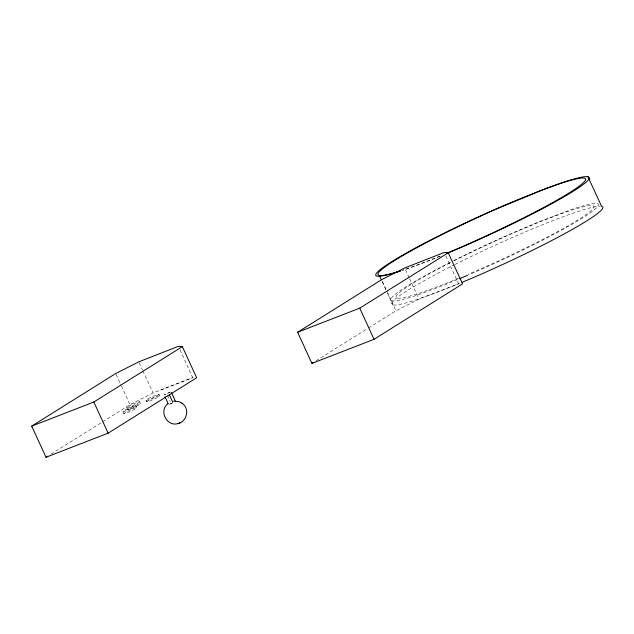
<?xml version="1.0" encoding="UTF-8"?>
<svg xmlns="http://www.w3.org/2000/svg" width="634" height="634" viewBox="0 0 634 634"><rect width="100%" height="100%" fill="white"/><g stroke="black" fill="none" stroke-linecap="round" stroke-linejoin="round"><path stroke-width="0.48" stroke-dasharray="3.17 2.38" d="M51.005 454.118L101.749 422.363M102.581 421.84L130.033 404.658L153.095 392.977L193.077 377.499L160.846 389.934M170.245 392.192L164.166 394.927L170.15 392.034M316.089 360.778L367.665 328.491M368.497 327.976L395.941 310.795L419.011 299.105L458.992 283.628M459.452 283.446L435.201 293.082L415.175 300.167A116.188 10.326 -24.7 0 1 454.158 264.877M172.844 402.471L168.652 404.666L173.122 402.939L171.663 402.614M445.876 256.025L458.556 283.596M405.506 269.759L409.192 277.763M409.596 278.651L419.011 299.105M382.445 281.441L395.941 310.795M382.175 281.654L385.884 289.722M387.532 293.304L392.89 304.946M179.961 349.897L192.641 377.468M167.384 395.196L170.237 401.393M159.031 394.348A7.18 0.642 -24.7 0 1 149.03 399.475A7.18 0.642 -24.7 0 1 149.473 398.057A7.18 0.642 -24.7 0 1 159.031 394.348L159.752 395.917A7.18 0.642 -24.7 0 1 149.751 401.037A7.18 0.642 -24.7 0 1 150.195 399.626A7.18 0.642 -24.7 0 1 159.752 395.917M139.187 362.735L142.46 369.852M142.864 370.739L153.095 392.977M145.986 400.236L146.708 401.805M139.646 401.782A7.18 0.642 -24.7 0 1 129.645 406.909A7.18 0.642 -24.7 0 1 130.089 405.491A7.18 0.642 -24.7 0 1 139.646 401.782L140.574 403.803A7.18 0.642 -24.7 0 1 130.572 408.922A7.18 0.642 -24.7 0 1 131.016 407.504A7.18 0.642 -24.7 0 1 140.574 403.803M135.993 405.705A7.18 0.642 -24.7 0 1 125.984 410.832A7.18 0.642 -24.7 0 1 126.435 409.413A7.18 0.642 -24.7 0 1 135.993 405.705L136.92 407.717A7.18 0.642 -24.7 0 1 126.911 412.845A7.18 0.642 -24.7 0 1 127.363 411.426A7.18 0.642 -24.7 0 1 136.92 407.717M116.125 374.425L121.031 385.092M121.443 385.987L130.033 404.658M126.61 407.67L127.537 409.683M122.948 411.593L123.876 413.606M454.998 264.457A116.188 10.326 -24.7 0 1 600.247 206.185M440.21 256.207A116.188 10.326 -24.7 0 1 401.584 270.607M440.067 256.057A115.467 10.263 -24.7 0 1 403.161 270.076M450.623 262.135A116.188 10.326 -24.7 0 0 414.406 296.023A115.467 10.263 -24.7 0 0 458.572 279.126M453.389 260.733A116.188 10.326 -24.7 0 1 507.398 235.206L538.329 222.043L572.621 209.109A115.467 10.263 -24.7 0 1 583.137 217.621A115.467 10.263 -24.7 0 1 468.288 275.013M454.309 260.685A108.889 9.676 -24.7 0 1 593.662 206.105A108.889 9.676 -24.7 0 1 468.439 274.221M458.485 278.389A108.889 9.676 -24.7 0 1 396.012 297.394A108.889 9.676 -24.7 0 1 450.972 262.381"/><path stroke-width="0.95" d="M167.867 403.715C158.571 410.737 166.75 427.031 177.98 423.583C187.141 421.737 190.042 408.201 181.879 403.137M31.7 426.119L115.713 373.529L138.775 361.848L178.328 346.338L182.346 346.632L196.659 377.753L108.145 433.157L46.02 457.241L31.7 426.119L93.832 402.027L182.346 346.632M46.02 457.241L47.685 456.203M297.615 332.248L381.628 279.665L404.69 267.976L444.236 252.467L448.254 252.76L462.574 283.889L374.06 339.293L311.928 363.377L297.615 332.248L359.74 308.164L448.254 252.76M311.928 363.377L313.592 362.339M177.98 423.583L180.024 422.83M173.534 401.14L179.303 401.726L182.132 403.279M587.956 176.759L601.555 206.319A116.188 10.326 -24.7 0 1 462.027 282.376M379.291 275.386L381.351 279.863M359.74 308.164L374.06 339.293M171.449 392.573L175.523 401.433M169.452 394.966L172.717 402.051M164.983 396.702L168.24 403.787M93.832 402.027L108.145 433.157M447.564 253.172A116.188 10.326 -24.7 0 0 576.948 188.884A116.188 10.326 -24.7 0 0 545.644 188.623L494.568 209.783A116.188 10.326 -24.7 0 0 391.146 262.706A116.188 10.326 -24.7 0 0 400.514 270.948A115.467 10.263 -24.7 0 1 394.007 260.257A115.467 10.263 -24.7 0 1 514.673 200.978L539.225 191.103L559.79 183.686A115.467 10.263 -24.7 0 1 567.842 193.735A115.467 10.263 -24.7 0 1 446.701 253.307M467.393 275.394A115.467 10.263 -24.7 0 1 459.523 278.73"/></g></svg>
